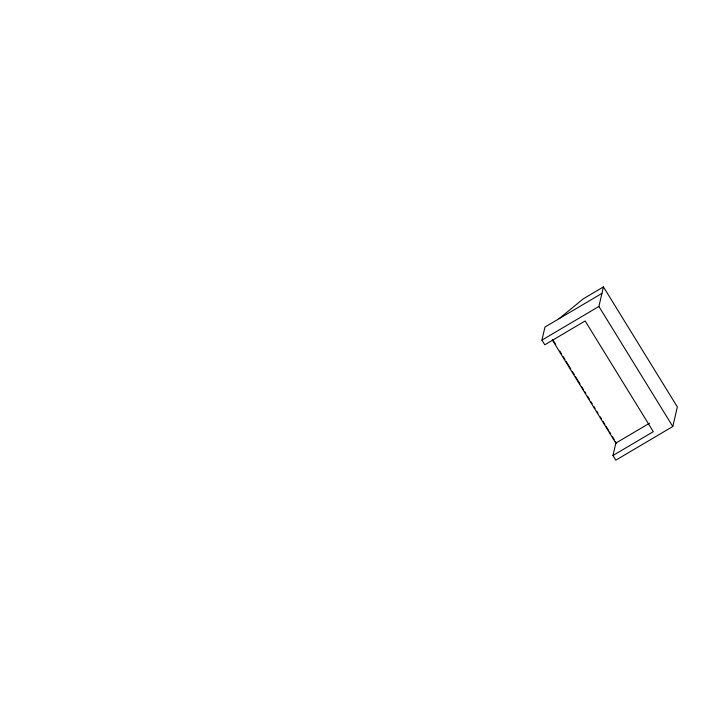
<?xml version="1.0" encoding="UTF-8"?>
<svg xmlns="http://www.w3.org/2000/svg" width="713" height="713" viewBox="0 0 713 713"><rect width="100%" height="100%" fill="white"/><g stroke="black" fill="none" stroke-linecap="round" stroke-linejoin="round"><path stroke-width="1.07" d="M559.01 318.747L583.359 298.783L603.448 286.911L677.35 406.945L672.796 426.499L615.827 460.161L612.957 455.5L653.304 431.659L585.141 320.957L544.794 344.798L541.925 340.137L544.973 327.044L601.941 293.382M672.796 426.499L598.893 306.465L603.448 286.911M612.957 455.5L615.836 443.112L552.334 339.985M541.925 340.137L598.893 306.465M615.836 443.112L649.614 423.157M552.949 340.003L555.757 344.566M559.758 351.063L561.496 353.889M563.234 356.705L564.972 359.53M566.131 361.411L570.756 368.933M572.494 371.749L574.232 374.575M575.391 376.455L580.025 383.977M581.763 386.803L583.501 389.619M584.651 391.499L585.81 393.38M587.548 396.205L589.286 399.022M591.024 401.847L592.182 403.727M593.92 406.544L595.079 408.424M596.817 411.249L597.975 413.13M600.284 416.891L601.442 418.772M603.18 421.588L604.918 424.413M606.077 426.294L608.394 430.055M609.553 431.935L610.711 433.816M612.449 436.641L614.187 439.458M615.346 441.338L616.495 443.219"/></g></svg>
